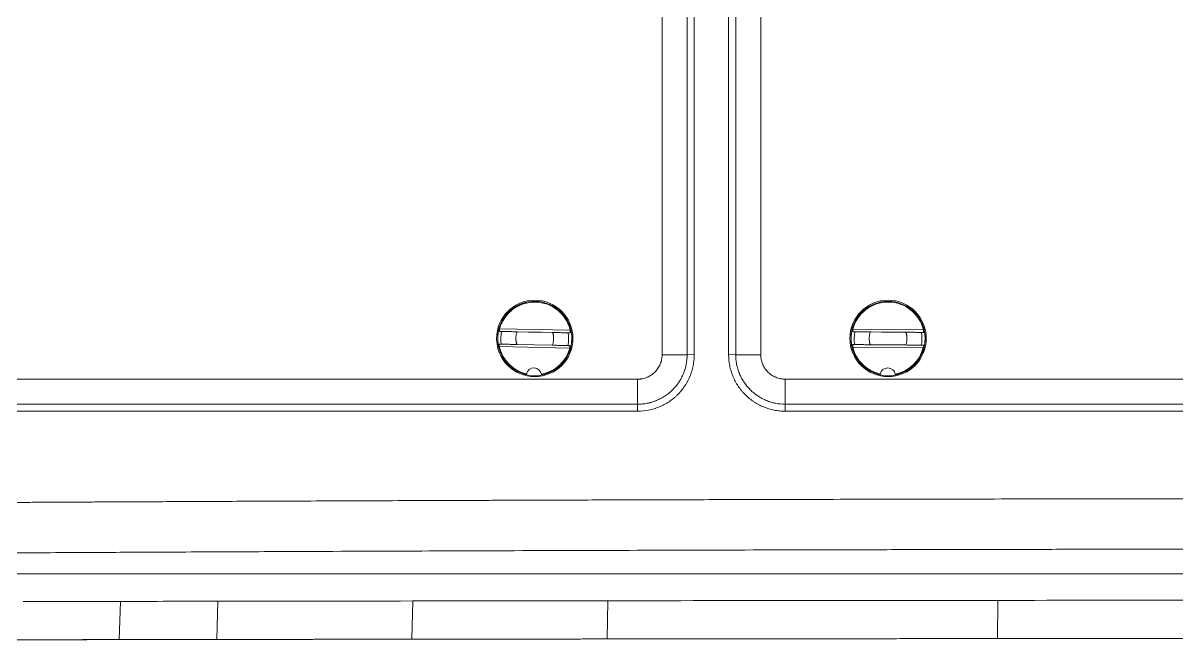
# Model space of a CAD drawing. Header units: millimetres. Extents: x 744 to 5705, y 930 to 4879.
# Drawn here: x 1723.9 to 2177.1, y 930.1 to 1172.2 of the extents above; entities that cross this region are included whole.
import ezdxf

# ---------------------------------------------------------------- set-up
doc = ezdxf.new("R2010")
doc.units = ezdxf.units.MM
doc.header["$MEASUREMENT"] = 0

msp = doc.modelspace()

# ---------------------------------------------------------------- linework, layer by layer
at = {"color": 7, "linetype": 'Continuous', "lineweight": 15, "true_color": 0xffffff}
for p, q in [((1974.89, 1042.03), (1974.89, 1269.96)), ((1984.74, 1042.05), (1984.74, 1269.98)), ((1987.52, 1270), (1987.52, 1042.07)), ((2001.04, 1042.07), (2001.04, 1270)), ((2003.81, 1269.98), (2003.81, 1042.05)), ((2013.66, 1269.96), (2013.66, 1042.03)), ((1911.11, 1052.22), (1938.82, 1051.64)), ((2049.83, 1052.04), (2077.55, 1051.82)), ((1909.89, 1048.44), (1909.89, 1048.44)), ((1938.84, 1050.64), (1911.05, 1051.22)), ((1917.97, 1051.06), (1931.92, 1050.77)), ((1939.89, 1048.44), (1939.89, 1048.44)), ((2048.66, 1048.44), (2048.66, 1048.44)), ((2077.58, 1050.82), (2049.79, 1051.03)), ((2056.71, 1050.97), (2070.66, 1050.86)), ((2078.66, 1048.44), (2078.66, 1048.44)), ((1938.68, 1044.64), (1910.96, 1045.22)), ((1931.81, 1045.77), (1917.87, 1046.06)), ((2077.5, 1044.82), (2049.78, 1045.04)), ((2070.62, 1045.86), (2056.67, 1045.97)), ((1987.52, 1042.07), (1984.74, 1042.05)), ((2003.81, 1042.05), (2001.04, 1042.07)), ((1617.37, 1032.44), (1965.3, 1032.44)), ((1965.3, 1032.44), (1965.3, 1022.6)), ((2023.26, 1032.44), (2023.26, 1022.6)), ((2023.26, 1032.44), (2371.19, 1032.44)), ((1617.37, 1022.6), (1965.3, 1022.6)), ((1965.3, 1019.85), (1617.37, 1019.85)), ((1965.3, 1022.6), (1965.3, 1019.85)), ((2023.26, 1022.6), (2023.26, 1019.85)), ((2023.26, 1022.6), (2371.19, 1022.6)), ((2371.19, 1019.85), (2023.26, 1019.85)), ((1761.68, 930.2), (1762.19, 945.2)), ((1799.99, 930.25), (1800.45, 945.25)), ((1876.64, 930.36), (1877.01, 945.36)), ((1953.29, 930.45), (1953.59, 945.45)), ((2106.61, 930.6), (2106.81, 945.6))]:
    msp.add_line(p, q, dxfattribs=at)
for points in [[(1984.74, 1042.05), (1984.29, 1042.04), (1983.55, 1042.04), (1982.55, 1042.04), (1981.32, 1042.04), (1979.89, 1042.04), (1978.31, 1042.03), (1976.63, 1042.03), (1974.89, 1042.03)], [(2013.66, 1042.03), (2011.93, 1042.03), (2010.24, 1042.03), (2008.66, 1042.04), (2007.23, 1042.04), (2006, 1042.04), (2005, 1042.04), (2004.27, 1042.04), (2003.81, 1042.05)]]:
    msp.add_lwpolyline(points, dxfattribs=at)
for centre in [(1924.89, 1048.44), (2063.66, 1048.44)]:
    msp.add_circle(centre, 15, dxfattribs=at)
for centre, radius, start, end in [((1924.89, 1048.44), 15, 90, 180), ((1924.89, 1048.44), 15, 0.0001, 179.9999), ((1924.89, 1048.43), 14.56, 285.7914, 254.2086), ((1924.89, 1048.43), 14.56, 280.6381, 256.9839), ((1924.89, 1048.43), 14.29, 12.9838, 164.6382), ((1924.89, 1048.44), 15, 0, 90), ((2063.66, 1048.44), 15, 90, 180), ((2063.66, 1048.44), 15, 0.0001, 179.9999), ((2063.66, 1048.43), 14.56, 285.7914, 254.2086), ((2063.66, 1048.43), 14.56, 281.3853, 257.7311), ((2063.66, 1048.43), 14.29, 13.731, 165.3854), ((2063.66, 1048.44), 15, 0, 90), ((1924.89, 1048.42), 13.32, 167.9911, 189.6309), ((1928.15, 1244.16), 193.29, 268.3075, 269.7897), ((1924.89, 1048.42), 13.32, 347.9911, 9.6309), ((2063.66, 1048.42), 13.32, 168.7383, 190.3782), ((2064.37, 1244.15), 193.25, 269.0546, 270.5372), ((2063.66, 1048.42), 13.32, 348.7383, 10.3782), ((1924.89, 1048.43), 14.29, 192.9838, 256.9213), ((1924.89, 1048.43), 14.29, 280.7007, 344.6382), ((2063.66, 1048.43), 14.29, 193.731, 257.6685), ((2063.66, 1048.43), 14.29, 281.448, 345.3855), ((1924.89, 1048.43), 14.65, 254.2604, 285.7396), ((1924.59, 1033.87), 3, 9.7866, 167.8354), ((2063.66, 1048.43), 14.65, 254.2604, 285.7396), ((2063.55, 1033.87), 3, 10.5339, 168.5826)]:
    msp.add_arc(centre, radius, start, end, dxfattribs=at)
for points, knots in [([(778.97, 1144.69), (779.59, 1144.24), (781.39, 1142.94), (784.95, 1140.4), (790.26, 1136.66), (797.39, 1131.76), (805.8, 1126.15), (813.02, 1121.5), (819.14, 1117.65), (825.3, 1113.84), (836.54, 1107.08), (853.89, 1097.19), (873.14, 1087.08), (899.18, 1074.37), (923.94, 1063.43), (950.77, 1052.78), (967.63, 1046.55), (981.19, 1041.8), (994.79, 1037.2), (1008.45, 1032.82), (1022.18, 1028.65), (1032.58, 1025.59), (1042.94, 1022.66), (1052.27, 1020.1), (1062.59, 1017.36), (1076.5, 1013.8), (1094.47, 1009.45), (1115.51, 1004.7), (1136.64, 1000.25), (1158.42, 996), (1175.31, 992.93), (1190.57, 990.3), (1204.85, 987.94), (1230.73, 983.9), (1258.37, 980.05), (1287.07, 976.49), (1308.61, 974.02), (1330.16, 971.75), (1348.37, 969.99), (1369.95, 968.05), (1398.74, 965.68), (1430.95, 963.46), (1459.81, 961.76), (1488.68, 960.26), (1524.82, 958.71), (1559.3, 957.64), (1588.26, 956.96), (1606.76, 956.61), (1622.93, 956.39), (1632.12, 956.28), (1638.97, 956.21), (1644.31, 956.17), (1649.62, 956.13), (1656.87, 956.08), (1664.34, 956.04), (1671.6, 956.02), (1676.14, 956.02), (1679.65, 956.01), (1682.51, 956.01), (1685.21, 956.01), (1688.74, 956.01), (1693.14, 956.01), (1700.4, 956.01), (1708.03, 956.01), (1715.28, 956.01), (1719.87, 956.01), (1724.79, 956.01), (1732.05, 956.01), (1748.83, 956.01), (1767.23, 956.01), (1839.81, 956.01), (1960.02, 956.01), (2119.77, 956.01), (2265.01, 956.01), (2395.72, 956.01), (2526.44, 956.01), (2657.16, 956.01), (2787.88, 956.01), (2918.6, 956.01), (3049.33, 956.01), (3136.48, 956.01), (3180.05, 956.01)], [0, 0, 0, 0, 0.000939, 0.00275, 0.005433, 0.008984, 0.013471, 0.017956, 0.019629, 0.022439, 0.026923, 0.035894, 0.047198, 0.053881, 0.071826, 0.080759, 0.089674, 0.094127, 0.098577, 0.107473, 0.111919, 0.116365, 0.120922, 0.125257, 0.128362, 0.134151, 0.143051, 0.151266, 0.160873, 0.169798, 0.178735, 0.182123, 0.188964, 0.19664, 0.214525, 0.223456, 0.232381, 0.241302, 0.250219, 0.254967, 0.268045, 0.285865, 0.294775, 0.303684, 0.321506, 0.339334, 0.346178, 0.357169, 0.362115, 0.36609, 0.368474, 0.370552, 0.372659, 0.375014, 0.379478, 0.381855, 0.383941, 0.385074, 0.386173, 0.38745, 0.388406, 0.390507, 0.39287, 0.397335, 0.399894, 0.4018, 0.402977, 0.405954, 0.41073, 0.423613, 0.428591, 0.50002, 0.571444, 0.625011, 0.678579, 0.732148, 0.785718, 0.839288, 0.892859, 0.946429, 1, 1, 1, 1]), ([(3180.05, 956.01), (3168.29, 956.01), (3145.11, 956.01), (3110.86, 956.01), (3077.66, 956.01), (3045.51, 956.01), (3014.39, 956.01), (2984.32, 956.01), (2956.56, 956.01), (2931.02, 956.01), (2908.49, 956.01), (2892.75, 956.01), (2883.53, 956.01), (2879.71, 956.01), (2875.51, 956.01), (2863.19, 956.01), (2842.93, 956.01), (2815.34, 956.01), (2785.25, 956.01), (2752.85, 956.01), (2718.31, 956.01), (2684.97, 956.01), (2652.82, 956.01), (2628.62, 956.01), (2612.01, 956.01), (2602.64, 956.01), (2593.39, 956.01), (2584.26, 956.01), (2574.77, 956.01), (2564.29, 956.01), (2549.63, 956.01), (2531.49, 956.01), (2510.74, 956.01), (2493.27, 956.01), (2478.92, 956.01), (2467.51, 956.01), (2456.4, 956.01), (2445.59, 956.01), (2435.08, 956.01), (2424.66, 956.01), (2413.73, 956.01), (2393.69, 956.01), (2364.78, 956.01), (2335.8, 956.01), (2315.27, 956.01), (2303.06, 956.01), (2290.89, 956.01), (2278.78, 956.01), (2266.18, 956.01), (2250.54, 956.01), (2232.04, 956.01), (2211.41, 956.01), (2189.72, 956.01), (2167.09, 956.01), (2143.67, 956.01), (2124.91, 956.01), (2110, 956.01), (2098.61, 956.01), (2086.8, 956.01), (2075.02, 956.01), (2062.82, 956.01), (2050.21, 956.01), (2037.2, 956.01), (2024.22, 956.01), (2011.3, 956.01), (1998.42, 956.01), (1985.58, 956.01), (1972.79, 956.01), (1955, 956.01), (1932.57, 956.01), (1905.76, 956.01), (1879.21, 956.01), (1855.94, 956.01), (1835.75, 956.01), (1819, 956.01), (1802.09, 956.01), (1785.08, 956.01), (1767.48, 956.01), (1749.53, 956.01), (1731.02, 956.01), (1712.43, 956.01), (1693.69, 956.01), (1675.03, 956.01), (1656.05, 956.07), (1637.3, 956.22), (1621.35, 956.4), (1608.55, 956.6), (1598.2, 956.77), (1587.38, 956.99), (1575.94, 957.24), (1564.21, 957.54), (1552.64, 957.87), (1541.64, 958.21), (1531.55, 958.55), (1522.33, 958.89), (1513.94, 959.21), (1505.62, 959.55), (1497, 959.93), (1487.88, 960.34), (1478.47, 960.8), (1468.66, 961.3), (1458.44, 961.86), (1447.67, 962.48), (1436.45, 963.16), (1424.74, 963.92), (1412.88, 964.73), (1401.42, 965.56), (1390.57, 966.39), (1380.33, 967.2), (1370.47, 968.03), (1360.97, 968.86), (1350.47, 969.81), (1338.59, 970.94), (1325.04, 972.29), (1311.21, 973.76), (1297.45, 975.29), (1283.97, 976.88), (1270.57, 978.54), (1247.78, 981.5), (1226.74, 984.52), (1207.44, 987.54), (1199.1, 988.89), (1190.95, 990.24), (1181.58, 991.84), (1171.07, 993.7), (1159.19, 995.89), (1147.12, 998.2), (1134.97, 1000.63), (1122.92, 1003.14), (1112.64, 1005.37), (1103.9, 1007.33), (1096.25, 1009.08), (1088.24, 1010.97), (1080.2, 1012.92), (1072.51, 1014.83), (1065.5, 1016.62), (1059.14, 1018.28), (1051.21, 1020.39), (1041.12, 1023.16), (1028.41, 1026.79), (1015.39, 1030.69), (1002.25, 1034.8), (989.32, 1039.03), (976.32, 1043.48), (961.87, 1048.65), (945.87, 1054.7), (928.45, 1061.7), (911.12, 1069.12), (893.05, 1077.35), (874.24, 1086.51), (854.63, 1096.88), (841.56, 1104.07), (835.04, 1108.04), (835, 1108.06)], [0, 0, 0, 0, 0.014873, 0.029306, 0.043299, 0.056851, 0.069964, 0.082637, 0.09487, 0.105066, 0.114936, 0.12335, 0.124973, 0.126586, 0.128189, 0.130273, 0.142172, 0.153801, 0.16516, 0.180216, 0.19477, 0.208823, 0.222374, 0.235424, 0.239422, 0.24337, 0.247269, 0.251118, 0.254918, 0.259269, 0.26437, 0.273458, 0.282202, 0.290604, 0.29554, 0.30035, 0.305033, 0.309589, 0.314019, 0.318323, 0.322759, 0.327837, 0.343668, 0.359307, 0.364477, 0.369626, 0.374753, 0.379859, 0.384944, 0.390677, 0.399644, 0.408336, 0.416755, 0.427073, 0.436946, 0.446375, 0.450797, 0.455793, 0.460774, 0.465739, 0.470689, 0.476196, 0.481683, 0.487151, 0.4926, 0.498029, 0.50344, 0.508831, 0.514203, 0.525945, 0.537195, 0.548104, 0.559533, 0.566624, 0.573643, 0.580725, 0.588007, 0.595162, 0.602997, 0.610706, 0.618589, 0.626517, 0.634429, 0.642197, 0.650538, 0.658166, 0.662397, 0.666744, 0.671272, 0.676099, 0.681234, 0.686124, 0.69077, 0.69517, 0.698914, 0.70246, 0.705808, 0.709462, 0.713397, 0.717377, 0.7214, 0.725846, 0.730346, 0.735086, 0.740097, 0.745222, 0.750171, 0.754674, 0.759019, 0.763207, 0.767238, 0.771111, 0.7766, 0.782384, 0.788408, 0.794261, 0.799975, 0.805648, 0.811417, 0.829188, 0.832679, 0.836262, 0.839936, 0.843198, 0.848354, 0.853523, 0.858578, 0.864, 0.869307, 0.874257, 0.877403, 0.880719, 0.884248, 0.887897, 0.89126, 0.894336, 0.897125, 0.899629, 0.9048, 0.910458, 0.916493, 0.922123, 0.928013, 0.93384, 0.93965, 0.947594, 0.955661, 0.963587, 0.971646, 0.980985, 0.990274, 0.999935, 1, 1, 1, 1]), ([(1911.87, 1051.19), (1911.93, 1051.19), (1912.03, 1051.19), (1912.27, 1051.18), (1912.43, 1051.18), (1912.8, 1051.17), (1913, 1051.16), (1913.35, 1051.16), (1913.48, 1051.15), (1913.73, 1051.15), (1913.87, 1051.14), (1914.29, 1051.13), (1914.58, 1051.13), (1915.2, 1051.11), (1915.54, 1051.11), (1916.21, 1051.09), (1916.55, 1051.09), (1917.25, 1051.07), (1917.61, 1051.06), (1917.97, 1051.06)], [0, 0, 0, 0, 0.125, 0.125, 0.25, 0.25, 0.375, 0.375, 0.4375, 0.4375, 0.5, 0.5, 0.625, 0.625, 0.75, 0.75, 0.875, 0.875, 1, 1, 1, 1]), ([(1917.87, 1046.06), (1917.84, 1046.13), (1917.79, 1046.29), (1917.73, 1046.52), (1917.67, 1046.76), (1917.62, 1047), (1917.58, 1047.23), (1917.54, 1047.46), (1917.51, 1047.78), (1917.48, 1048.15), (1917.48, 1048.57), (1917.5, 1048.99), (1917.55, 1049.48), (1917.65, 1050.01), (1917.79, 1050.54), (1917.91, 1050.88), (1917.97, 1051.06)], [0, 0, 0, 0, 0.047605, 0.095211, 0.142816, 0.190423, 0.238031, 0.28564, 0.325506, 0.428198, 0.500757, 0.571884, 0.678912, 0.785943, 0.892974, 1, 1, 1, 1]), ([(1931.92, 1050.77), (1931.94, 1050.69), (1931.99, 1050.54), (1932.06, 1050.3), (1932.12, 1050.07), (1932.17, 1049.83), (1932.21, 1049.59), (1932.24, 1049.36), (1932.28, 1049.04), (1932.3, 1048.68), (1932.3, 1048.26), (1932.28, 1047.83), (1932.23, 1047.35), (1932.13, 1046.81), (1932, 1046.28), (1931.88, 1045.94), (1931.81, 1045.77)], [0, 0, 0, 0, 0.047605, 0.095211, 0.142816, 0.190423, 0.238031, 0.28564, 0.325506, 0.428198, 0.500757, 0.571884, 0.678912, 0.785943, 0.892974, 1, 1, 1, 1]), ([(1938.02, 1050.65), (1937.96, 1050.65), (1937.86, 1050.65), (1937.62, 1050.65), (1937.46, 1050.66), (1937.09, 1050.66), (1936.89, 1050.67), (1936.54, 1050.67), (1936.41, 1050.68), (1936.16, 1050.68), (1936.02, 1050.68), (1935.6, 1050.69), (1935.31, 1050.7), (1934.69, 1050.71), (1934.35, 1050.72), (1933.68, 1050.73), (1933.34, 1050.74), (1932.64, 1050.75), (1932.28, 1050.76), (1931.92, 1050.77)], [0, 0, 0, 0, 0.125, 0.125, 0.25, 0.25, 0.375, 0.375, 0.4375, 0.4375, 0.5, 0.5, 0.625, 0.625, 0.75, 0.75, 0.875, 0.875, 1, 1, 1, 1]), ([(2050.6, 1051.02), (2050.67, 1051.02), (2050.76, 1051.02), (2051.01, 1051.02), (2051.16, 1051.01), (2051.53, 1051.01), (2051.74, 1051.01), (2052.09, 1051), (2052.21, 1051), (2052.47, 1051), (2052.6, 1051), (2053.02, 1051), (2053.32, 1050.99), (2053.94, 1050.99), (2054.27, 1050.99), (2054.95, 1050.98), (2055.29, 1050.98), (2055.99, 1050.97), (2056.35, 1050.97), (2056.71, 1050.97)], [0, 0, 0, 0, 0.125, 0.125, 0.25, 0.25, 0.375, 0.375, 0.4375, 0.4375, 0.5, 0.5, 0.625, 0.625, 0.75, 0.75, 0.875, 0.875, 1, 1, 1, 1]), ([(2056.67, 1045.97), (2056.64, 1046.04), (2056.59, 1046.2), (2056.52, 1046.43), (2056.46, 1046.66), (2056.41, 1046.9), (2056.36, 1047.14), (2056.33, 1047.37), (2056.29, 1047.69), (2056.26, 1048.05), (2056.25, 1048.47), (2056.27, 1048.9), (2056.31, 1049.38), (2056.4, 1049.92), (2056.53, 1050.45), (2056.65, 1050.79), (2056.71, 1050.97)], [0, 0, 0, 0, 0.047605, 0.095211, 0.142816, 0.190423, 0.238031, 0.28564, 0.325506, 0.428198, 0.500757, 0.571884, 0.678912, 0.785943, 0.892974, 1, 1, 1, 1]), ([(2070.66, 1050.86), (2070.68, 1050.78), (2070.73, 1050.63), (2070.8, 1050.4), (2070.86, 1050.16), (2070.92, 1049.92), (2070.96, 1049.68), (2071, 1049.46), (2071.04, 1049.14), (2071.07, 1048.77), (2071.07, 1048.35), (2071.06, 1047.93), (2071.02, 1047.44), (2070.92, 1046.91), (2070.8, 1046.37), (2070.68, 1046.03), (2070.62, 1045.86)], [0, 0, 0, 0, 0.047605, 0.095211, 0.142816, 0.190423, 0.238031, 0.28564, 0.325506, 0.428198, 0.500757, 0.571884, 0.678912, 0.785943, 0.892974, 1, 1, 1, 1]), ([(2076.76, 1050.82), (2076.7, 1050.82), (2076.6, 1050.82), (2076.36, 1050.82), (2076.2, 1050.82), (2075.83, 1050.82), (2075.62, 1050.82), (2075.28, 1050.83), (2075.15, 1050.83), (2074.89, 1050.83), (2074.76, 1050.83), (2074.34, 1050.83), (2074.05, 1050.83), (2073.42, 1050.84), (2073.09, 1050.84), (2072.42, 1050.84), (2072.08, 1050.85), (2071.37, 1050.85), (2071.02, 1050.86), (2070.66, 1050.86)], [0, 0, 0, 0, 0.125, 0.125, 0.25, 0.25, 0.375, 0.375, 0.4375, 0.4375, 0.5, 0.5, 0.625, 0.625, 0.75, 0.75, 0.875, 0.875, 1, 1, 1, 1]), ([(1917.87, 1046.06), (1917.51, 1046.06), (1917.15, 1046.07), (1916.45, 1046.09), (1916.1, 1046.09), (1915.43, 1046.11), (1915.1, 1046.12), (1914.48, 1046.13), (1914.18, 1046.14), (1913.63, 1046.15), (1913.37, 1046.15), (1913.02, 1046.16), (1912.91, 1046.16), (1912.7, 1046.17), (1912.6, 1046.17), (1912.33, 1046.18), (1912.17, 1046.18), (1911.92, 1046.19), (1911.83, 1046.19), (1911.76, 1046.19)], [0, 0, 0, 0, 0.125, 0.125, 0.25, 0.25, 0.375, 0.375, 0.5, 0.5, 0.625, 0.625, 0.6875, 0.6875, 0.75, 0.75, 0.875, 0.875, 1, 1, 1, 1]), ([(1937.92, 1045.65), (1937.86, 1045.65), (1937.76, 1045.65), (1937.51, 1045.66), (1937.36, 1045.66), (1936.99, 1045.66), (1936.78, 1045.67), (1936.43, 1045.68), (1936.31, 1045.68), (1936.05, 1045.68), (1935.92, 1045.68), (1935.5, 1045.69), (1935.2, 1045.7), (1934.58, 1045.71), (1934.25, 1045.72), (1933.58, 1045.73), (1933.23, 1045.74), (1932.53, 1045.75), (1932.17, 1045.76), (1931.81, 1045.77)], [0, 0, 0, 0, 0.125, 0.125, 0.25, 0.25, 0.375, 0.375, 0.4375, 0.4375, 0.5, 0.5, 0.625, 0.625, 0.75, 0.75, 0.875, 0.875, 1, 1, 1, 1]), ([(2056.67, 1045.97), (2056.31, 1045.97), (2055.96, 1045.97), (2055.25, 1045.98), (2054.9, 1045.98), (2054.23, 1045.99), (2053.9, 1045.99), (2053.28, 1045.99), (2052.98, 1046), (2052.43, 1046), (2052.17, 1046), (2051.82, 1046.01), (2051.71, 1046.01), (2051.5, 1046.01), (2051.4, 1046.01), (2051.13, 1046.01), (2050.97, 1046.02), (2050.72, 1046.02), (2050.63, 1046.02), (2050.56, 1046.02)], [0, 0, 0, 0, 0.125, 0.125, 0.25, 0.25, 0.375, 0.375, 0.5, 0.5, 0.625, 0.625, 0.6875, 0.6875, 0.75, 0.75, 0.875, 0.875, 1, 1, 1, 1]), ([(2076.72, 1045.82), (2076.66, 1045.82), (2076.57, 1045.82), (2076.32, 1045.82), (2076.16, 1045.82), (2075.79, 1045.82), (2075.59, 1045.82), (2075.24, 1045.83), (2075.11, 1045.83), (2074.86, 1045.83), (2074.72, 1045.83), (2074.3, 1045.83), (2074.01, 1045.83), (2073.39, 1045.84), (2073.05, 1045.84), (2072.38, 1045.84), (2072.04, 1045.85), (2071.34, 1045.85), (2070.98, 1045.86), (2070.62, 1045.86)], [0, 0, 0, 0, 0.125, 0.125, 0.25, 0.25, 0.375, 0.375, 0.4375, 0.4375, 0.5, 0.5, 0.625, 0.625, 0.75, 0.75, 0.875, 0.875, 1, 1, 1, 1]), ([(1987.52, 1042.07), (1987.52, 1041.34), (1987.48, 1040.61), (1987.34, 1039.15), (1987.23, 1038.43), (1986.8, 1036.27), (1986.37, 1034.89), (1985.54, 1032.88), (1985.23, 1032.23), (1984.71, 1031.26), (1984.53, 1030.94), (1984.15, 1030.31), (1983.96, 1030), (1982.95, 1028.49), (1982.03, 1027.38), (1980.74, 1026.09), (1980.48, 1025.84), (1979.94, 1025.35), (1979.66, 1025.11), (1978.81, 1024.42), (1978.22, 1023.98), (1976.42, 1022.78), (1975.14, 1022.1), (1973.45, 1021.4), (1973.1, 1021.27), (1972.42, 1021.02), (1972.07, 1020.91), (1971.03, 1020.59), (1970.33, 1020.42), (1968.21, 1020), (1966.77, 1019.85), (1965.3, 1019.85)], [0, 0, 0, 0, 0.0625, 0.0625, 0.125, 0.125, 0.25, 0.25, 0.3125, 0.3125, 0.34375, 0.34375, 0.375, 0.375, 0.5, 0.5, 0.53125, 0.53125, 0.5625, 0.5625, 0.625, 0.625, 0.75, 0.75, 0.78125, 0.78125, 0.8125, 0.8125, 0.875, 0.875, 1, 1, 1, 1]), ([(1965.3, 1022.6), (1965.93, 1022.6), (1966.57, 1022.63), (1967.53, 1022.73), (1967.85, 1022.77), (1968.48, 1022.86), (1968.79, 1022.92), (1969.42, 1023.04), (1969.73, 1023.11), (1970.2, 1023.23), (1970.35, 1023.27), (1970.66, 1023.36), (1970.81, 1023.4), (1971.27, 1023.54), (1971.57, 1023.64), (1972.01, 1023.8), (1972.16, 1023.85), (1972.38, 1023.94), (1972.46, 1023.97), (1972.6, 1024.03), (1972.68, 1024.06), (1973.33, 1024.33), (1973.91, 1024.6), (1974.75, 1025.05), (1975.03, 1025.21), (1975.44, 1025.46), (1975.58, 1025.54), (1975.85, 1025.71), (1975.98, 1025.8), (1976.38, 1026.07), (1976.64, 1026.25), (1977.15, 1026.63), (1977.4, 1026.82), (1977.89, 1027.23), (1978.13, 1027.43), (1978.6, 1027.86), (1978.83, 1028.08), (1979.5, 1028.75), (1979.93, 1029.22), (1980.54, 1029.97), (1980.74, 1030.22), (1981.02, 1030.61), (1981.12, 1030.74), (1981.3, 1031), (1981.39, 1031.12), (1981.65, 1031.53), (1981.82, 1031.79), (1982.06, 1032.2), (1982.14, 1032.33), (1982.3, 1032.61), (1982.38, 1032.75), (1982.75, 1033.45), (1983.02, 1034.02), (1983.39, 1034.9), (1983.5, 1035.2), (1983.66, 1035.66), (1983.71, 1035.81), (1983.81, 1036.11), (1983.86, 1036.26), (1984, 1036.72), (1984.09, 1037.03), (1984.2, 1037.49), (1984.24, 1037.64), (1984.31, 1037.95), (1984.34, 1038.11), (1984.61, 1039.49), (1984.74, 1040.78), (1984.74, 1042.05)], [0, 0, 0, 0, 0.0625, 0.0625, 0.09375, 0.09375, 0.125, 0.125, 0.15625, 0.15625, 0.171875, 0.171875, 0.1875, 0.1875, 0.21875, 0.21875, 0.234375, 0.234375, 0.242187, 0.242187, 0.25, 0.25, 0.3125, 0.3125, 0.34375, 0.34375, 0.359375, 0.359375, 0.375, 0.375, 0.40625, 0.40625, 0.4375, 0.4375, 0.46875, 0.46875, 0.5, 0.5, 0.5625, 0.5625, 0.59375, 0.59375, 0.609375, 0.609375, 0.625, 0.625, 0.65625, 0.65625, 0.671875, 0.671875, 0.6875, 0.6875, 0.75, 0.75, 0.78125, 0.78125, 0.796875, 0.796875, 0.8125, 0.8125, 0.84375, 0.84375, 0.859375, 0.859375, 0.875, 0.875, 1, 1, 1, 1]), ([(1965.3, 1032.44), (1965.4, 1032.44), (1965.61, 1032.44), (1965.93, 1032.46), (1966.24, 1032.48), (1966.56, 1032.52), (1966.87, 1032.57), (1967.38, 1032.66), (1968.1, 1032.84), (1968.98, 1033.16), (1969.84, 1033.56), (1970.91, 1034.21), (1972.13, 1035.21), (1973.13, 1036.43), (1973.78, 1037.5), (1974.18, 1038.36), (1974.5, 1039.24), (1974.7, 1040.06), (1974.82, 1040.78), (1974.88, 1041.41), (1974.89, 1041.82), (1974.89, 1042.03)], [0, 0, 0, 0, 0.0209821, 0.0419154, 0.0628222, 0.0837252, 0.1046469, 0.1256099, 0.1881157, 0.2506485, 0.3131748, 0.3757274, 0.5002151, 0.6253434, 0.6876067, 0.749903, 0.8124772, 0.8751117, 0.9167355, 0.9583056, 1, 1, 1, 1]), ([(2023.26, 1019.85), (2022.52, 1019.85), (2021.79, 1019.89), (2020.34, 1020.04), (2019.61, 1020.14), (2017.46, 1020.57), (2016.07, 1021), (2014.07, 1021.83), (2013.41, 1022.14), (2012.44, 1022.66), (2012.12, 1022.84), (2011.5, 1023.22), (2011.19, 1023.41), (2009.68, 1024.42), (2008.56, 1025.34), (2007.28, 1026.63), (2007.03, 1026.89), (2006.54, 1027.44), (2006.3, 1027.71), (2005.6, 1028.56), (2005.17, 1029.15), (2003.97, 1030.96), (2003.28, 1032.23), (2002.58, 1033.92), (2002.45, 1034.27), (2002.21, 1034.96), (2002.09, 1035.3), (2001.78, 1036.34), (2001.6, 1037.04), (2001.18, 1039.16), (2001.04, 1040.61), (2001.04, 1042.07)], [0, 0, 0, 0, 0.0625, 0.0625, 0.125, 0.125, 0.25, 0.25, 0.3125, 0.3125, 0.34375, 0.34375, 0.375, 0.375, 0.5, 0.5, 0.53125, 0.53125, 0.5625, 0.5625, 0.625, 0.625, 0.75, 0.75, 0.78125, 0.78125, 0.8125, 0.8125, 0.875, 0.875, 1, 1, 1, 1]), ([(2003.81, 1042.05), (2003.81, 1041.41), (2003.85, 1040.77), (2003.94, 1039.82), (2003.98, 1039.5), (2004.07, 1038.87), (2004.13, 1038.55), (2004.25, 1037.93), (2004.32, 1037.61), (2004.44, 1037.15), (2004.48, 1036.99), (2004.57, 1036.69), (2004.61, 1036.54), (2004.75, 1036.07), (2004.85, 1035.78), (2005.01, 1035.33), (2005.06, 1035.18), (2005.15, 1034.96), (2005.18, 1034.89), (2005.24, 1034.74), (2005.27, 1034.67), (2005.54, 1034.02), (2005.81, 1033.44), (2006.26, 1032.59), (2006.42, 1032.31), (2006.67, 1031.9), (2006.75, 1031.77), (2006.92, 1031.5), (2007.01, 1031.36), (2007.28, 1030.96), (2007.46, 1030.7), (2007.84, 1030.2), (2008.03, 1029.94), (2008.44, 1029.46), (2008.64, 1029.22), (2009.07, 1028.75), (2009.29, 1028.51), (2009.96, 1027.85), (2010.43, 1027.42), (2011.18, 1026.81), (2011.43, 1026.61), (2011.82, 1026.32), (2011.95, 1026.23), (2012.21, 1026.05), (2012.34, 1025.96), (2012.74, 1025.69), (2013, 1025.52), (2013.41, 1025.28), (2013.54, 1025.2), (2013.82, 1025.05), (2013.96, 1024.97), (2014.66, 1024.6), (2015.23, 1024.32), (2016.11, 1023.96), (2016.41, 1023.84), (2016.87, 1023.68), (2017.02, 1023.63), (2017.32, 1023.53), (2017.47, 1023.48), (2017.93, 1023.34), (2018.24, 1023.26), (2018.7, 1023.14), (2018.85, 1023.11), (2019.16, 1023.04), (2019.32, 1023.01), (2020.7, 1022.73), (2021.99, 1022.6), (2023.26, 1022.6)], [0, 0, 0, 0, 0.0625, 0.0625, 0.09375, 0.09375, 0.125, 0.125, 0.15625, 0.15625, 0.171875, 0.171875, 0.1875, 0.1875, 0.21875, 0.21875, 0.234375, 0.234375, 0.242187, 0.242187, 0.25, 0.25, 0.3125, 0.3125, 0.34375, 0.34375, 0.359375, 0.359375, 0.375, 0.375, 0.40625, 0.40625, 0.4375, 0.4375, 0.46875, 0.46875, 0.5, 0.5, 0.5625, 0.5625, 0.59375, 0.59375, 0.609375, 0.609375, 0.625, 0.625, 0.65625, 0.65625, 0.671875, 0.671875, 0.6875, 0.6875, 0.75, 0.75, 0.78125, 0.78125, 0.796875, 0.796875, 0.8125, 0.8125, 0.84375, 0.84375, 0.859375, 0.859375, 0.875, 0.875, 1, 1, 1, 1]), ([(2013.66, 1042.03), (2013.66, 1041.93), (2013.67, 1041.72), (2013.68, 1041.4), (2013.71, 1041.09), (2013.74, 1040.78), (2013.79, 1040.46), (2013.88, 1039.95), (2014.06, 1039.24), (2014.38, 1038.35), (2014.78, 1037.49), (2015.43, 1036.42), (2016.43, 1035.2), (2017.65, 1034.2), (2018.73, 1033.55), (2019.58, 1033.15), (2020.47, 1032.84), (2021.28, 1032.63), (2022.01, 1032.51), (2022.63, 1032.45), (2023.05, 1032.44), (2023.26, 1032.44)], [0, 0, 0, 0, 0.020982, 0.041915, 0.062822, 0.083725, 0.104647, 0.12561, 0.188116, 0.250648, 0.313175, 0.375727, 0.500215, 0.625343, 0.687607, 0.749903, 0.812477, 0.875112, 0.916735, 0.958306, 1, 1, 1, 1]), ([(1519.76, 965.88), (1554.51, 964.84), (1589.25, 964.25), (1628.31, 964.01), (1632.65, 963.99), (1641.33, 963.96), (1645.66, 963.95), (1658.69, 963.94), (1667.37, 963.96), (1684.7, 964.03), (1693.36, 964.08), (1706.33, 964.16), (1710.65, 964.19), (1719.29, 964.24), (1723.61, 964.26), (1797.06, 964.67), (1866.2, 964.94), (2004.48, 965.38), (2073.63, 965.54), (2211.92, 965.78), (2281.07, 965.87), (2419.37, 966), (2488.52, 966.04), (2626.83, 966.11), (2695.98, 966.13), (2903.44, 966.17), (3041.74, 966.17), (3180.05, 966.17)], [0, 0, 0, 0, 103.769533, 103.769533, 116.740725, 116.740725, 129.711916, 129.711916, 155.6543, 155.6543, 181.596683, 181.596683, 194.567875, 194.567875, 207.539066, 207.539066, 415.078132, 415.078132, 622.617198, 622.617198, 830.156265, 830.156265, 1037.695331, 1037.695331, 1245.234397, 1245.234397, 1660.312529, 1660.312529, 1660.312529, 1660.312529]), ([(3180.05, 966.17), (3142.19, 966.17), (3072.85, 966.17), (2934.18, 966.16), (2764.16, 966.15), (2590.98, 966.09), (2452.5, 966.02), (2348.61, 965.94), (2244.77, 965.82), (2140.98, 965.67), (2054.15, 965.49), (1984.95, 965.31), (1932.7, 965.16), (1881.21, 964.98), (1834.86, 964.8), (1794.63, 964.62), (1760.11, 964.46), (1733.06, 964.32), (1713.19, 964.2), (1700.2, 964.12), (1687.26, 964.05), (1672.8, 963.98), (1656.94, 963.94), (1639.75, 963.96), (1624, 964.03), (1609.63, 964.14), (1596.54, 964.28), (1583.54, 964.45), (1570.62, 964.66), (1557.79, 964.91), (1545.04, 965.2), (1532.37, 965.51), (1523.96, 965.76), (1519.76, 965.88)], [0, 0, 0, 0, 0.0684064, 0.1252942, 0.2505647, 0.3756177, 0.4382101, 0.5007806, 0.5633304, 0.6258458, 0.688319, 0.7202247, 0.7508827, 0.7827313, 0.8132604, 0.8346233, 0.8554171, 0.8756455, 0.8834944, 0.8913189, 0.8991176, 0.9068895, 0.9174352, 0.9277868, 0.9379487, 0.9458813, 0.9537633, 0.9615948, 0.9693758, 0.9771065, 0.9847873, 0.9924184, 1, 1, 1, 1]), ([(1647.85, 956.23), (1656.44, 956.15), (1683.71, 955.9), (1729.69, 956.05), (1785.77, 956), (1867.24, 956.02), (1974.1, 956.01), (2121.92, 956.01), (2285.31, 956.01), (2464.25, 956.01), (2643.2, 956.01), (2822.15, 956.01), (3001.1, 956.01), (3120.4, 956.01), (3180.05, 956.01)], [0, 0, 0, 0, 0.0168417, 0.0534612, 0.0900829, 0.1267033, 0.2130248, 0.299344, 0.4161179, 0.5328975, 0.6496721, 0.7664484, 0.8832244, 1, 1, 1, 1]), ([(1727.93, 930.13), (1729.27, 930.14), (1730.61, 930.14), (1731.95, 930.14), (1743.34, 930.16), (1754.73, 930.18), (1766.12, 930.2)], [994.166741, 994.166741, 994.166741, 994.166741, 998.189879, 998.189879, 998.189879, 1032.382564, 1032.382564, 1032.382564, 1032.382564]), ([(1766.12, 930.2), (1767.41, 930.2), (1768.71, 930.2), (1770, 930.2), (1781.44, 930.22), (1792.88, 930.24), (1804.32, 930.25)], [1032.382564, 1032.382564, 1032.382564, 1032.382564, 1036.262888, 1036.262888, 1036.262888, 1070.602528, 1070.602528, 1070.602528, 1070.602528])]:
    msp.add_open_spline(points, degree=3, knots=knots, dxfattribs=at)
for points, weights in [([(1911.11, 1052.22), (1911.06, 1051.72), (1911.05, 1051.22)], [0.971842033698, 0.984844520878, 0.999276263382]), ([(2049.83, 1052.04), (2049.79, 1051.54), (2049.79, 1051.03)], [0.972064664216, 0.985082526854, 0.999530335711]), ([(2077.58, 1050.82), (2077.58, 1051.32), (2077.55, 1051.82)], [0.999831138882, 0.985364314829, 0.972328255199]), ([(1910.95, 1046.22), (1910.94, 1045.72), (1910.96, 1045.22)], [0.999178665064, 0.984753095504, 0.971756515917]), ([(2049.75, 1046.03), (2049.75, 1045.53), (2049.78, 1045.04)], [0.999494018822, 0.985048506182, 0.972032840994]), ([(2077.5, 1044.82), (2077.53, 1045.32), (2077.54, 1045.82)], [0.972360127751, 0.985398387166, 0.999867509954])]:
    msp.add_rational_spline(points, weights, degree=2, dxfattribs=at)
for points, weights, knots in [([(1938.84, 1050.64), (1938.84, 1050.64), (1938.84, 1050.64), (1938.85, 1051.14), (1938.82, 1051.64)], [0.999914196778, 0.999957092103, 1, 0.985564234682, 0.972551454308], [4.71215886, 4.71215886, 4.71215886, 4.71238898, 4.71238898, 4.78980848, 4.78980848, 4.78980848]), ([(1938.68, 1044.64), (1938.72, 1045.14), (1938.73, 1045.63), (1938.73, 1045.64), (1938.73, 1045.64)], [0.972637329334, 0.985611858945, 1, 0.999908132489, 0.999816322607], [4.63522489, 4.63522489, 4.63522489, 4.71238898, 4.71238898, 4.71288167, 4.71288167, 4.71288167])]:
    msp.add_rational_spline(points, weights, degree=2, knots=knots, dxfattribs=at)
for points in [[(1911.87, 1051.19), (1911.6, 1051.2), (1911.32, 1051.21), (1911.05, 1051.22)], [(1938.84, 1050.64), (1938.57, 1050.64), (1938.29, 1050.64), (1938.02, 1050.65)], [(2050.6, 1051.02), (2050.33, 1051.03), (2050.06, 1051.03), (2049.79, 1051.03)], [(2077.58, 1050.82), (2077.31, 1050.82), (2077.03, 1050.82), (2076.76, 1050.82)], [(1910.95, 1046.22), (1911.22, 1046.21), (1911.49, 1046.2), (1911.76, 1046.19)], [(1937.92, 1045.65), (1938.19, 1045.65), (1938.46, 1045.64), (1938.73, 1045.64)], [(2049.75, 1046.03), (2050.02, 1046.03), (2050.29, 1046.03), (2050.56, 1046.02)], [(2076.72, 1045.82), (2077, 1045.82), (2077.27, 1045.82), (2077.54, 1045.82)], [(1920.93, 1034.42), (1920.93, 1034.39), (1920.92, 1034.36), (1920.92, 1034.33)], [(1921.66, 1034.51), (1921.64, 1034.42), (1921.63, 1034.33), (1921.61, 1034.25)], [(1927.58, 1034.12), (1927.57, 1034.21), (1927.56, 1034.3), (1927.55, 1034.38)], [(1928.87, 1034.33), (1928.86, 1034.36), (1928.86, 1034.39), (1928.86, 1034.42)], [(2059.7, 1034.42), (2059.7, 1034.39), (2059.69, 1034.36), (2059.69, 1034.33)], [(2060.61, 1034.46), (2060.59, 1034.38), (2060.58, 1034.29), (2060.57, 1034.2)], [(2066.54, 1034.16), (2066.53, 1034.25), (2066.52, 1034.33), (2066.5, 1034.42)], [(2067.64, 1034.33), (2067.63, 1034.36), (2067.63, 1034.39), (2067.62, 1034.42)], [(1723.93, 945.13), (1736.68, 945.15), (1749.43, 945.18), (1762.19, 945.2)], [(1762.19, 945.2), (1774.94, 945.22), (1787.7, 945.23), (1800.45, 945.25)], [(1800.45, 945.25), (1825.97, 945.29), (1851.49, 945.32), (1877.01, 945.36)], [(1877.01, 945.36), (1902.53, 945.39), (1928.06, 945.42), (1953.59, 945.45)], [(1953.59, 945.45), (2004.66, 945.51), (2055.73, 945.56), (2106.81, 945.6)], [(2106.81, 945.6), (2157.9, 945.65), (2208.99, 945.69), (2260.08, 945.72)], [(1693.91, 930.08), (1705.25, 930.09), (1716.6, 930.12), (1727.93, 930.13)], [(1723.37, 930.13), (1736.14, 930.15), (1748.91, 930.18), (1761.68, 930.2)], [(1761.68, 930.2), (1774.45, 930.22), (1787.22, 930.23), (1799.99, 930.25)], [(1799.99, 930.25), (1825.54, 930.29), (1851.09, 930.32), (1876.64, 930.36)], [(1804.32, 930.25), (1829.78, 930.29), (1855.25, 930.32), (1880.72, 930.36)], [(1876.64, 930.36), (1902.18, 930.39), (1927.74, 930.42), (1953.29, 930.45)], [(1880.72, 930.36), (1906.19, 930.39), (1931.66, 930.42), (1957.14, 930.45)], [(1953.29, 930.45), (2004.39, 930.51), (2055.5, 930.56), (2106.61, 930.6)], [(1957.14, 930.45), (2008.08, 930.51), (2059.03, 930.56), (2109.98, 930.6)], [(2106.61, 930.6), (2157.73, 930.65), (2208.84, 930.69), (2259.96, 930.72)], [(2109.98, 930.6), (2160.93, 930.65), (2211.89, 930.69), (2262.84, 930.72)]]:
    msp.add_open_spline(points, degree=3, dxfattribs=at)
at = {"color": 8, "linetype": 'Continuous', "lineweight": 15, "true_color": 0x808080}
msp.add_open_spline([(1520.36, 985.67), (1535.32, 985.27), (1565.67, 984.46), (1599.54, 984.02), (1621.9, 983.85), (1632.28, 983.79), (1642.48, 983.76), (1652.52, 983.75), (1662.69, 983.76), (1672.61, 983.79), (1681.07, 983.82), (1688, 983.86), (1694.09, 983.89), (1700.95, 983.93), (1708.07, 983.98), (1714.86, 984.02), (1720.54, 984.05), (1725.43, 984.08), (1730.37, 984.11), (1735.79, 984.14), (1741.66, 984.17), (1747.56, 984.2), (1760.46, 984.26), (1780.55, 984.36), (1810.62, 984.5), (1844.01, 984.64), (1871.06, 984.75), (1888.97, 984.81), (1897.43, 984.84), (1905.94, 984.87), (1914.5, 984.9), (1923.11, 984.93), (1931.52, 984.96), (1947.56, 985.01), (1971.49, 985.08), (2003.85, 985.17), (2032.9, 985.24), (2058.47, 985.3), (2080.39, 985.35), (2102.65, 985.39), (2124.98, 985.43), (2146.44, 985.47), (2170.93, 985.51), (2198.98, 985.56), (2231.75, 985.6), (2258.24, 985.64), (2278.18, 985.66), (2291.26, 985.68), (2304.48, 985.69), (2317.85, 985.71), (2331.37, 985.72), (2344.29, 985.73), (2356.15, 985.74), (2370.86, 985.76), (2389.32, 985.77), (2412.15, 985.79), (2439.26, 985.81), (2470.9, 985.83), (2507.3, 985.85), (2545.03, 985.87), (2584.1, 985.89), (2624.5, 985.91), (2662.46, 985.92), (2697.75, 985.93), (2721.6, 985.94), (2737.34, 985.94), (2744.76, 985.94), (2752.22, 985.94), (2759.55, 985.94), (2766.31, 985.95), (2772.51, 985.95), (2784.57, 985.95), (2801.82, 985.95), (2817.13, 985.95), (2824.25, 985.96)], degree=3, knots=[0, 0, 0, 0, 0.034442, 0.06985, 0.077932, 0.085875, 0.093742, 0.101399, 0.108967, 0.117145, 0.124223, 0.128432, 0.1331, 0.138226, 0.144213, 0.149494, 0.153847, 0.157274, 0.160743, 0.165223, 0.169726, 0.174252, 0.178803, 0.199405, 0.220478, 0.24798, 0.276245, 0.282695, 0.289184, 0.295711, 0.302276, 0.30888, 0.315523, 0.321621, 0.345783, 0.370597, 0.396066, 0.412613, 0.429425, 0.446502, 0.463843, 0.480792, 0.495869, 0.520206, 0.545332, 0.571246, 0.581167, 0.591199, 0.601342, 0.611595, 0.62196, 0.632435, 0.641316, 0.649264, 0.666279, 0.683783, 0.701777, 0.728667, 0.756581, 0.785519, 0.815481, 0.846467, 0.878477, 0.902797, 0.927676, 0.933338, 0.939028, 0.944747, 0.950493, 0.955884, 0.96031, 0.964763, 0.983618, 1, 1, 1, 1], dxfattribs=at)

doc.saveas('drawing.dxf')
